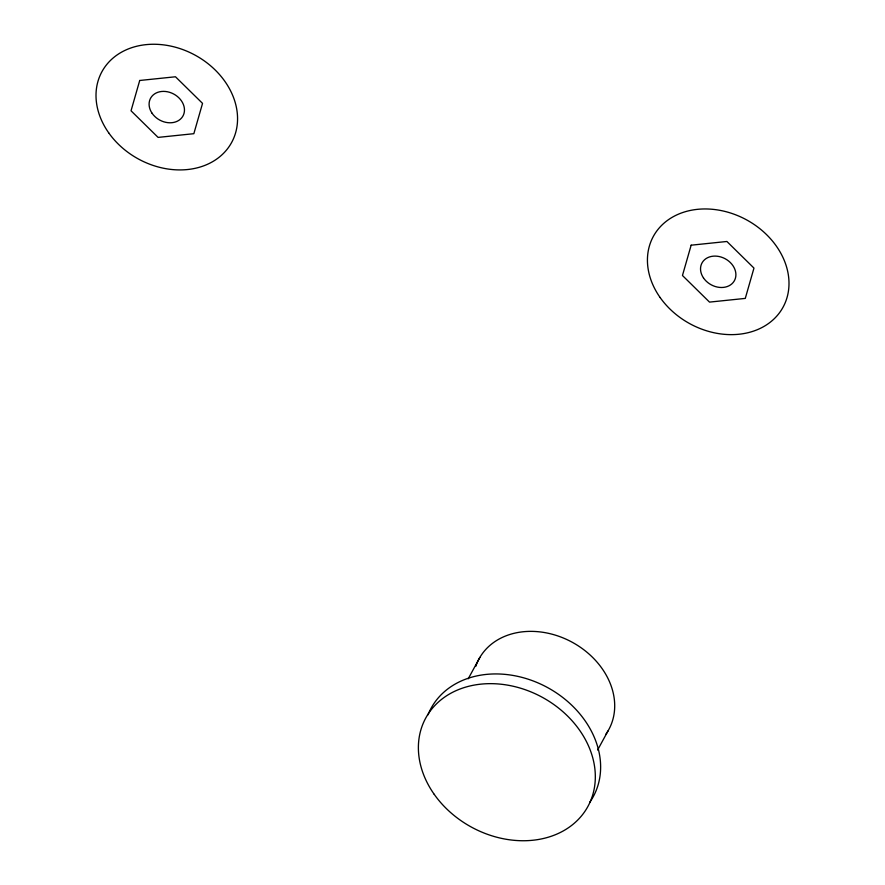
<?xml version="1.0" encoding="UTF-8"?>
<svg xmlns="http://www.w3.org/2000/svg" width="885" height="885" viewBox="0 0 885 885"><rect width="100%" height="100%" fill="white"/><g stroke="black" fill="none" stroke-linecap="round" stroke-linejoin="round"><path stroke-width="1.33" d="M468.209 678.806L479.88 657.4M597.596 750.038L607.973 730.999M427.997 714.826A92.361 73.953 28.6 0 1 547.273 687.402A92.361 73.953 28.6 0 1 589.698 802.396M475.754 666.405A73.875 59.151 28.6 0 1 570.648 641.415A73.875 59.151 28.6 0 1 605.959 734.13M139.719 80.48L131.035 110.791L158.094 137.396L193.848 133.69L202.543 103.379L175.484 76.774L139.719 80.48M691.152 245.189L682.457 275.5L709.516 302.106L745.281 298.4L753.965 268.089L726.906 241.483L691.152 245.189M152.043 113.203A18.474 14.791 28.6 0 0 182.631 116.554A18.474 14.791 28.6 0 0 165.683 91.498A18.474 14.791 28.6 0 0 152.043 113.203M108.678 132.794A73.875 59.151 28.6 0 0 230.83 143.89A73.875 59.151 28.6 0 0 160.849 44.582A73.875 59.151 28.6 0 0 108.678 132.794M660.11 297.504A73.875 59.151 28.6 0 0 782.263 308.599A73.875 59.151 28.6 0 0 712.27 209.28A73.875 59.151 28.6 0 0 660.11 297.504M703.475 277.912A18.474 14.791 28.6 0 0 734.063 281.264A18.474 14.791 28.6 0 0 717.104 256.207A18.474 14.791 28.6 0 0 703.475 277.912M434.214 794.332A92.361 73.953 28.6 0 0 586.921 808.204A92.361 73.953 28.6 0 0 499.428 684.061A92.361 73.953 28.6 0 0 434.214 794.332"/></g></svg>
